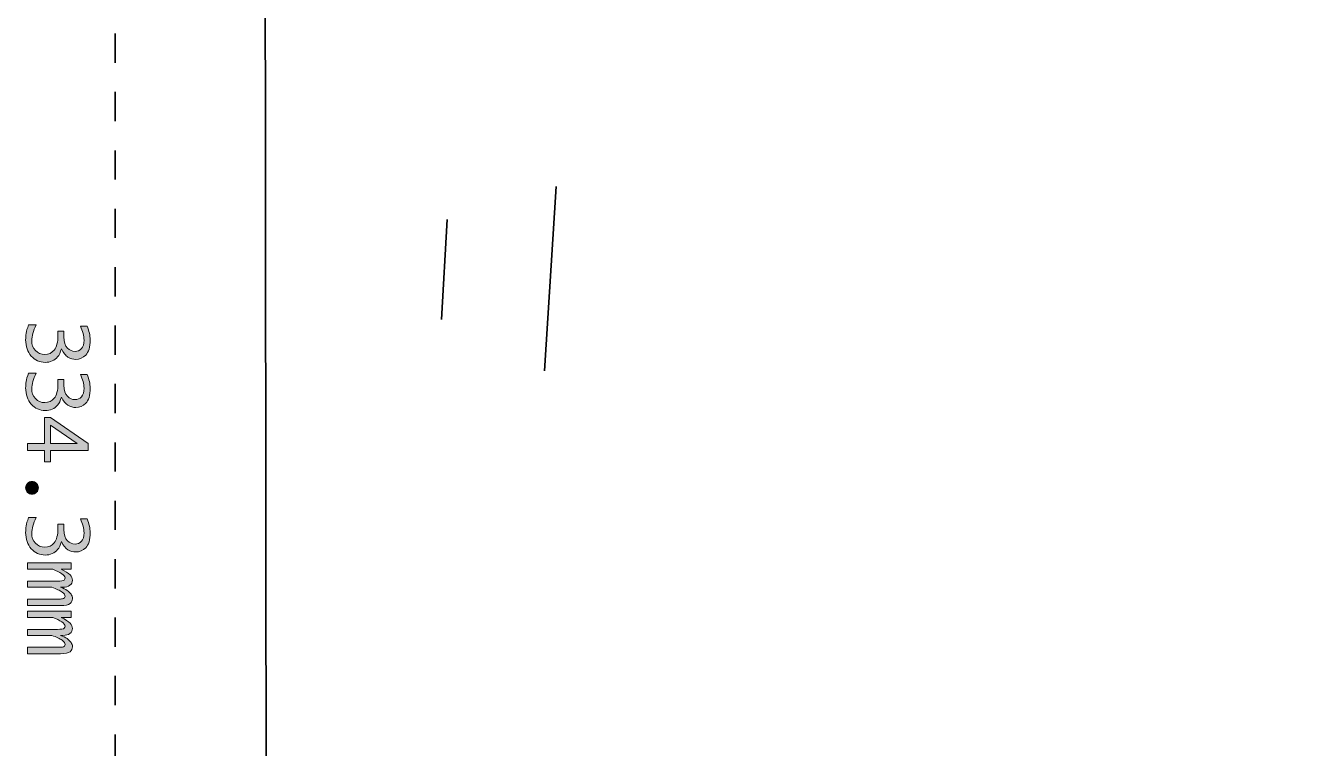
# Model space of a CAD drawing. Header units: inches. Extents: x 44 to 895, y -554 to -47.
# Drawn here: x 511.7 to 697.8, y -317 to -212.2 of the extents above; entities that cross this region are included whole.
import ezdxf

# ---------------------------------------------------------------- set-up
doc = ezdxf.new("R2010")
doc.units = ezdxf.units.IN
doc.header["$MEASUREMENT"] = 0
doc.linetypes.add('AI-Linetype-2', pattern=[8.466667, 4.233333, -4.233333])
doc.layers.add('Layer 1', color=7, linetype='Continuous')

# ---------------------------------------------------------------- blocks, each defined once
blk = doc.blocks.new('block 9')
at = {"layer": 'Layer 1', "true_color": 0x009344}
h = blk.add_hatch(color=114, dxfattribs=at)
h.dxf.hatch_style = 2
edge = h.paths.add_edge_path()
edge.add_spline(control_points=[(512.11, -255.58), (512.11, -255.58), (513.22, -255.58), (513.22, -255.58), (512.78, -256.44), (512.56, -257.2), (512.56, -257.83), (512.56, -258.42), (512.74, -258.9), (513.09, -259.28), (513.45, -259.66), (513.9, -259.85), (514.46, -259.85), (515.02, -259.85), (515.48, -259.64), (515.83, -259.22), (516.18, -258.8), (516.36, -258.09), (516.36, -257.09), (516.36, -257.09), (516.36, -256.5), (516.36, -256.5), (516.36, -256.5), (517.24, -256.5), (517.24, -256.5), (517.24, -256.5), (517.24, -257.32), (517.24, -257.32), (517.24, -258.05), (517.4, -258.59), (517.74, -258.92), (518.07, -259.25), (518.43, -259.41), (518.84, -259.41), (519.21, -259.41), (519.52, -259.28), (519.77, -259.01), (520.02, -258.74), (520.15, -258.33), (520.15, -257.77), (520.15, -257.14), (519.97, -256.47), (519.62, -255.75), (519.62, -255.75), (520.62, -255.75), (520.62, -255.75), (520.89, -256.47), (521.03, -257.13), (521.03, -257.73), (521.03, -258.8), (520.82, -259.54), (520.39, -259.95), (519.97, -260.36), (519.49, -260.56), (518.95, -260.56), (518.55, -260.56), (518.17, -260.45), (517.82, -260.24), (517.47, -260.02), (517.15, -259.62), (516.87, -259.04), (516.72, -259.55), (516.54, -259.94), (516.32, -260.2), (516.1, -260.46), (515.84, -260.66), (515.54, -260.8), (515.24, -260.93), (514.9, -261), (514.53, -261), (513.71, -261), (513.03, -260.69), (512.49, -260.08), (511.95, -259.47), (511.68, -258.68), (511.68, -257.71), (511.68, -257.43), (511.7, -257.12), (511.74, -256.79), (511.78, -256.46), (511.91, -256.05), (512.11, -255.58)], knot_values=[0, 0, 0, 0, 1, 1, 1, 2, 2, 2, 3, 3, 3, 4, 4, 4, 5, 5, 5, 6, 6, 6, 7, 7, 7, 8, 8, 8, 9, 9, 9, 10, 10, 10, 11, 11, 11, 12, 12, 12, 13, 13, 13, 14, 14, 14, 15, 15, 15, 16, 16, 16, 17, 17, 17, 18, 18, 18, 19, 19, 19, 20, 20, 20, 21, 21, 21, 22, 22, 22, 23, 23, 23, 24, 24, 24, 25, 25, 25, 26, 26, 26, 27, 27, 27, 27], degree=3, periodic=1)
h = blk.add_hatch(color=114, dxfattribs=at)
h.dxf.hatch_style = 2
edge = h.paths.add_edge_path()
edge.add_spline(control_points=[(512.11, -262.56), (512.11, -262.56), (513.22, -262.56), (513.22, -262.56), (512.78, -263.43), (512.56, -264.18), (512.56, -264.82), (512.56, -265.4), (512.74, -265.88), (513.09, -266.26), (513.45, -266.64), (513.9, -266.83), (514.46, -266.83), (515.02, -266.83), (515.48, -266.62), (515.83, -266.21), (516.18, -265.79), (516.36, -265.08), (516.36, -264.07), (516.36, -264.07), (516.36, -263.49), (516.36, -263.49), (516.36, -263.49), (517.24, -263.49), (517.24, -263.49), (517.24, -263.49), (517.24, -264.3), (517.24, -264.3), (517.24, -265.04), (517.4, -265.57), (517.74, -265.9), (518.07, -266.23), (518.43, -266.4), (518.84, -266.4), (519.21, -266.4), (519.52, -266.26), (519.77, -265.99), (520.02, -265.72), (520.15, -265.31), (520.15, -264.75), (520.15, -264.13), (519.97, -263.46), (519.62, -262.74), (519.62, -262.74), (520.62, -262.74), (520.62, -262.74), (520.89, -263.46), (521.03, -264.12), (521.03, -264.71), (521.03, -265.79), (520.82, -266.53), (520.39, -266.93), (519.97, -267.34), (519.49, -267.54), (518.95, -267.54), (518.55, -267.54), (518.17, -267.44), (517.82, -267.22), (517.47, -267), (517.15, -266.61), (516.87, -266.03), (516.72, -266.54), (516.54, -266.92), (516.32, -267.19), (516.1, -267.45), (515.84, -267.64), (515.54, -267.78), (515.24, -267.91), (514.9, -267.98), (514.53, -267.98), (513.71, -267.98), (513.03, -267.68), (512.49, -267.06), (511.95, -266.45), (511.68, -265.66), (511.68, -264.69), (511.68, -264.41), (511.7, -264.1), (511.74, -263.77), (511.78, -263.44), (511.91, -263.04), (512.11, -262.56)], knot_values=[0, 0, 0, 0, 1, 1, 1, 2, 2, 2, 3, 3, 3, 4, 4, 4, 5, 5, 5, 6, 6, 6, 7, 7, 7, 8, 8, 8, 9, 9, 9, 10, 10, 10, 11, 11, 11, 12, 12, 12, 13, 13, 13, 14, 14, 14, 15, 15, 15, 16, 16, 16, 17, 17, 17, 18, 18, 18, 19, 19, 19, 20, 20, 20, 21, 21, 21, 22, 22, 22, 23, 23, 23, 24, 24, 24, 25, 25, 25, 26, 26, 26, 27, 27, 27, 27], degree=3, periodic=1)
h = blk.add_hatch(color=114, dxfattribs=at)
h.dxf.hatch_style = 2
h.paths.add_polyline_path([(511.95, -272.74), (514.41, -272.74), (514.41, -268.99), (515.29, -268.99), (520.77, -272.74), (520.77, -273.8), (515.29, -273.8), (515.29, -275.43), (514.41, -275.43), (514.41, -273.8), (511.95, -273.8)])
h.paths.add_polyline_path([(515.29, -272.74), (519.17, -272.74), (515.29, -270.12)])
h = blk.add_hatch(color=114, dxfattribs=at)
h.dxf.hatch_style = 2
edge = h.paths.add_edge_path()
edge.add_spline(control_points=[(511.68, -279.19), (511.68, -278.94), (511.77, -278.72), (511.95, -278.54), (512.13, -278.36), (512.35, -278.27), (512.61, -278.27), (512.86, -278.27), (513.08, -278.36), (513.26, -278.54), (513.44, -278.73), (513.53, -278.94), (513.53, -279.19), (513.53, -279.44), (513.44, -279.66), (513.26, -279.84), (513.08, -280.03), (512.86, -280.12), (512.61, -280.12), (512.35, -280.12), (512.13, -280.03), (511.95, -279.85), (511.77, -279.66), (511.68, -279.45), (511.68, -279.19)], knot_values=[0, 0, 0, 0, 1, 1, 1, 2, 2, 2, 3, 3, 3, 4, 4, 4, 5, 5, 5, 6, 6, 6, 7, 7, 7, 8, 8, 8, 8], degree=3, periodic=1)
h = blk.add_hatch(color=114, dxfattribs=at)
h.dxf.hatch_style = 2
edge = h.paths.add_edge_path()
edge.add_spline(control_points=[(512.11, -283.51), (512.11, -283.51), (513.22, -283.51), (513.22, -283.51), (512.78, -284.38), (512.56, -285.13), (512.56, -285.77), (512.56, -286.35), (512.74, -286.83), (513.09, -287.21), (513.45, -287.59), (513.9, -287.78), (514.46, -287.78), (515.02, -287.78), (515.48, -287.58), (515.83, -287.16), (516.18, -286.74), (516.36, -286.03), (516.36, -285.02), (516.36, -285.02), (516.36, -284.44), (516.36, -284.44), (516.36, -284.44), (517.24, -284.44), (517.24, -284.44), (517.24, -284.44), (517.24, -285.25), (517.24, -285.25), (517.24, -285.99), (517.4, -286.52), (517.74, -286.85), (518.07, -287.18), (518.43, -287.35), (518.84, -287.35), (519.21, -287.35), (519.52, -287.21), (519.77, -286.94), (520.02, -286.67), (520.15, -286.26), (520.15, -285.7), (520.15, -285.08), (519.97, -284.41), (519.62, -283.69), (519.62, -283.69), (520.62, -283.69), (520.62, -283.69), (520.89, -284.41), (521.03, -285.07), (521.03, -285.67), (521.03, -286.74), (520.82, -287.48), (520.39, -287.88), (519.97, -288.29), (519.49, -288.49), (518.95, -288.49), (518.55, -288.49), (518.17, -288.39), (517.82, -288.17), (517.47, -287.96), (517.15, -287.56), (516.87, -286.98), (516.72, -287.49), (516.54, -287.88), (516.32, -288.14), (516.1, -288.4), (515.84, -288.6), (515.54, -288.73), (515.24, -288.87), (514.9, -288.93), (514.53, -288.93), (513.71, -288.93), (513.03, -288.63), (512.49, -288.01), (511.95, -287.4), (511.68, -286.61), (511.68, -285.64), (511.68, -285.36), (511.7, -285.06), (511.74, -284.72), (511.78, -284.39), (511.91, -283.99), (512.11, -283.51)], knot_values=[0, 0, 0, 0, 1, 1, 1, 2, 2, 2, 3, 3, 3, 4, 4, 4, 5, 5, 5, 6, 6, 6, 7, 7, 7, 8, 8, 8, 9, 9, 9, 10, 10, 10, 11, 11, 11, 12, 12, 12, 13, 13, 13, 14, 14, 14, 15, 15, 15, 16, 16, 16, 17, 17, 17, 18, 18, 18, 19, 19, 19, 20, 20, 20, 21, 21, 21, 22, 22, 22, 23, 23, 23, 24, 24, 24, 25, 25, 25, 26, 26, 26, 27, 27, 27, 27], degree=3, periodic=1)
h = blk.add_hatch(color=114, dxfattribs=at)
h.dxf.hatch_style = 2
edge = h.paths.add_edge_path()
edge.add_spline(control_points=[(511.95, -290.07), (511.95, -290.07), (518.29, -290.07), (518.29, -290.07), (518.29, -290.07), (518.29, -291), (518.29, -291), (518.29, -291), (516.84, -291), (516.84, -291), (517.46, -291.29), (517.88, -291.56), (518.12, -291.82), (518.35, -292.07), (518.47, -292.32), (518.47, -292.58), (518.47, -292.89), (518.35, -293.13), (518.11, -293.32), (517.87, -293.51), (517.53, -293.6), (517.08, -293.6), (517.08, -293.6), (516.74, -293.6), (516.74, -293.6), (517.13, -293.73), (517.44, -293.88), (517.68, -294.05), (517.92, -294.23), (518.12, -294.41), (518.26, -294.6), (518.4, -294.79), (518.47, -295.01), (518.47, -295.26), (518.47, -295.53), (518.36, -295.76), (518.12, -295.96), (517.89, -296.15), (517.43, -296.25), (516.74, -296.25), (516.74, -296.25), (511.95, -296.25), (511.95, -296.25), (511.95, -296.25), (511.95, -295.32), (511.95, -295.32), (511.95, -295.32), (516.28, -295.32), (516.28, -295.32), (516.64, -295.32), (516.88, -295.31), (517.01, -295.29), (517.14, -295.26), (517.24, -295.22), (517.31, -295.15), (517.38, -295.08), (517.41, -295.01), (517.41, -294.93), (517.41, -294.73), (517.26, -294.52), (516.96, -294.29), (516.66, -294.07), (516.16, -293.84), (515.46, -293.6), (515.46, -293.6), (511.95, -293.6), (511.95, -293.6), (511.95, -293.6), (511.95, -292.72), (511.95, -292.72), (511.95, -292.72), (516.28, -292.72), (516.28, -292.72), (516.84, -292.72), (517.17, -292.67), (517.27, -292.56), (517.36, -292.45), (517.41, -292.35), (517.41, -292.26), (517.41, -292.07), (517.25, -291.86), (516.91, -291.64), (516.57, -291.41), (516.14, -291.2), (515.61, -291), (515.61, -291), (511.95, -291), (511.95, -291), (511.95, -291), (511.95, -290.07), (511.95, -290.07)], knot_values=[0, 0, 0, 0, 1, 1, 1, 2, 2, 2, 3, 3, 3, 4, 4, 4, 5, 5, 5, 6, 6, 6, 7, 7, 7, 8, 8, 8, 9, 9, 9, 10, 10, 10, 11, 11, 11, 12, 12, 12, 13, 13, 13, 14, 14, 14, 15, 15, 15, 16, 16, 16, 17, 17, 17, 18, 18, 18, 19, 19, 19, 20, 20, 20, 21, 21, 21, 22, 22, 22, 23, 23, 23, 24, 24, 24, 25, 25, 25, 26, 26, 26, 27, 27, 27, 28, 28, 28, 29, 29, 29, 30, 30, 30, 30], degree=3, periodic=1)
h = blk.add_hatch(color=114, dxfattribs=at)
h.dxf.hatch_style = 2
edge = h.paths.add_edge_path()
edge.add_spline(control_points=[(511.95, -297.06), (511.95, -297.06), (518.29, -297.06), (518.29, -297.06), (518.29, -297.06), (518.29, -297.98), (518.29, -297.98), (518.29, -297.98), (516.84, -297.98), (516.84, -297.98), (517.46, -298.28), (517.88, -298.55), (518.12, -298.8), (518.35, -299.05), (518.47, -299.31), (518.47, -299.56), (518.47, -299.87), (518.35, -300.12), (518.11, -300.31), (517.87, -300.49), (517.53, -300.59), (517.08, -300.59), (517.08, -300.59), (516.74, -300.59), (516.74, -300.59), (517.13, -300.71), (517.44, -300.86), (517.68, -301.04), (517.92, -301.22), (518.12, -301.4), (518.26, -301.59), (518.4, -301.78), (518.47, -301.99), (518.47, -302.24), (518.47, -302.51), (518.36, -302.75), (518.12, -302.94), (517.89, -303.13), (517.43, -303.23), (516.74, -303.23), (516.74, -303.23), (511.95, -303.23), (511.95, -303.23), (511.95, -303.23), (511.95, -302.3), (511.95, -302.3), (511.95, -302.3), (516.28, -302.3), (516.28, -302.3), (516.64, -302.3), (516.88, -302.29), (517.01, -302.27), (517.14, -302.25), (517.24, -302.2), (517.31, -302.13), (517.38, -302.06), (517.41, -301.99), (517.41, -301.91), (517.41, -301.71), (517.26, -301.5), (516.96, -301.28), (516.66, -301.05), (516.16, -300.82), (515.46, -300.59), (515.46, -300.59), (511.95, -300.59), (511.95, -300.59), (511.95, -300.59), (511.95, -299.71), (511.95, -299.71), (511.95, -299.71), (516.28, -299.71), (516.28, -299.71), (516.84, -299.71), (517.17, -299.65), (517.27, -299.54), (517.36, -299.43), (517.41, -299.33), (517.41, -299.24), (517.41, -299.05), (517.25, -298.84), (516.91, -298.62), (516.57, -298.4), (516.14, -298.19), (515.61, -297.98), (515.61, -297.98), (511.95, -297.98), (511.95, -297.98), (511.95, -297.98), (511.95, -297.06), (511.95, -297.06)], knot_values=[0, 0, 0, 0, 1, 1, 1, 2, 2, 2, 3, 3, 3, 4, 4, 4, 5, 5, 5, 6, 6, 6, 7, 7, 7, 8, 8, 8, 9, 9, 9, 10, 10, 10, 11, 11, 11, 12, 12, 12, 13, 13, 13, 14, 14, 14, 15, 15, 15, 16, 16, 16, 17, 17, 17, 18, 18, 18, 19, 19, 19, 20, 20, 20, 21, 21, 21, 22, 22, 22, 23, 23, 23, 24, 24, 24, 25, 25, 25, 26, 26, 26, 27, 27, 27, 28, 28, 28, 29, 29, 29, 30, 30, 30, 30], degree=3, periodic=1)
at = {"layer": 'Layer 1', "lineweight": 0}
for points in [[(511.95, -272.74), (514.41, -272.74), (514.41, -268.99), (515.29, -268.99), (520.77, -272.74), (520.77, -273.8), (515.29, -273.8), (515.29, -275.43), (514.41, -275.43), (514.41, -273.8), (511.95, -273.8), (511.95, -272.74)], [(515.29, -272.74), (519.17, -272.74), (515.29, -270.12), (515.29, -272.74)]]:
    blk.add_lwpolyline(points, dxfattribs=at)
for points, knots in [([(512.11, -255.58), (512.11, -255.58), (513.22, -255.58), (513.22, -255.58), (512.78, -256.44), (512.56, -257.2), (512.56, -257.83), (512.56, -258.42), (512.74, -258.9), (513.09, -259.28), (513.45, -259.66), (513.9, -259.85), (514.46, -259.85), (515.02, -259.85), (515.48, -259.64), (515.83, -259.22), (516.18, -258.8), (516.36, -258.09), (516.36, -257.09), (516.36, -257.09), (516.36, -256.5), (516.36, -256.5), (516.36, -256.5), (517.24, -256.5), (517.24, -256.5), (517.24, -256.5), (517.24, -257.32), (517.24, -257.32), (517.24, -258.05), (517.4, -258.59), (517.74, -258.92), (518.07, -259.25), (518.43, -259.41), (518.84, -259.41), (519.21, -259.41), (519.52, -259.28), (519.77, -259.01), (520.02, -258.74), (520.15, -258.33), (520.15, -257.77), (520.15, -257.14), (519.97, -256.47), (519.62, -255.75), (519.62, -255.75), (520.62, -255.75), (520.62, -255.75), (520.89, -256.47), (521.03, -257.13), (521.03, -257.73), (521.03, -258.8), (520.82, -259.54), (520.39, -259.95), (519.97, -260.36), (519.49, -260.56), (518.95, -260.56), (518.55, -260.56), (518.17, -260.45), (517.82, -260.24), (517.47, -260.02), (517.15, -259.62), (516.87, -259.04), (516.72, -259.55), (516.54, -259.94), (516.32, -260.2), (516.1, -260.46), (515.84, -260.66), (515.54, -260.8), (515.24, -260.93), (514.9, -261), (514.53, -261), (513.71, -261), (513.03, -260.69), (512.49, -260.08), (511.95, -259.47), (511.68, -258.68), (511.68, -257.71), (511.68, -257.43), (511.7, -257.12), (511.74, -256.79), (511.78, -256.46), (511.91, -256.05), (512.11, -255.58)], [0, 0, 0, 0, 1, 1, 1, 2, 2, 2, 3, 3, 3, 4, 4, 4, 5, 5, 5, 6, 6, 6, 7, 7, 7, 8, 8, 8, 9, 9, 9, 10, 10, 10, 11, 11, 11, 12, 12, 12, 13, 13, 13, 14, 14, 14, 15, 15, 15, 16, 16, 16, 17, 17, 17, 18, 18, 18, 19, 19, 19, 20, 20, 20, 21, 21, 21, 22, 22, 22, 23, 23, 23, 24, 24, 24, 25, 25, 25, 26, 26, 26, 27, 27, 27, 27]), ([(512.11, -262.56), (512.11, -262.56), (513.22, -262.56), (513.22, -262.56), (512.78, -263.43), (512.56, -264.18), (512.56, -264.82), (512.56, -265.4), (512.74, -265.88), (513.09, -266.26), (513.45, -266.64), (513.9, -266.83), (514.46, -266.83), (515.02, -266.83), (515.48, -266.62), (515.83, -266.21), (516.18, -265.79), (516.36, -265.08), (516.36, -264.07), (516.36, -264.07), (516.36, -263.49), (516.36, -263.49), (516.36, -263.49), (517.24, -263.49), (517.24, -263.49), (517.24, -263.49), (517.24, -264.3), (517.24, -264.3), (517.24, -265.04), (517.4, -265.57), (517.74, -265.9), (518.07, -266.23), (518.43, -266.4), (518.84, -266.4), (519.21, -266.4), (519.52, -266.26), (519.77, -265.99), (520.02, -265.72), (520.15, -265.31), (520.15, -264.75), (520.15, -264.13), (519.97, -263.46), (519.62, -262.74), (519.62, -262.74), (520.62, -262.74), (520.62, -262.74), (520.89, -263.46), (521.03, -264.12), (521.03, -264.71), (521.03, -265.79), (520.82, -266.53), (520.39, -266.93), (519.97, -267.34), (519.49, -267.54), (518.95, -267.54), (518.55, -267.54), (518.17, -267.44), (517.82, -267.22), (517.47, -267), (517.15, -266.61), (516.87, -266.03), (516.72, -266.54), (516.54, -266.92), (516.32, -267.19), (516.1, -267.45), (515.84, -267.64), (515.54, -267.78), (515.24, -267.91), (514.9, -267.98), (514.53, -267.98), (513.71, -267.98), (513.03, -267.68), (512.49, -267.06), (511.95, -266.45), (511.68, -265.66), (511.68, -264.69), (511.68, -264.41), (511.7, -264.1), (511.74, -263.77), (511.78, -263.44), (511.91, -263.04), (512.11, -262.56)], [0, 0, 0, 0, 1, 1, 1, 2, 2, 2, 3, 3, 3, 4, 4, 4, 5, 5, 5, 6, 6, 6, 7, 7, 7, 8, 8, 8, 9, 9, 9, 10, 10, 10, 11, 11, 11, 12, 12, 12, 13, 13, 13, 14, 14, 14, 15, 15, 15, 16, 16, 16, 17, 17, 17, 18, 18, 18, 19, 19, 19, 20, 20, 20, 21, 21, 21, 22, 22, 22, 23, 23, 23, 24, 24, 24, 25, 25, 25, 26, 26, 26, 27, 27, 27, 27]), ([(511.68, -279.19), (511.68, -278.94), (511.77, -278.72), (511.95, -278.54), (512.13, -278.36), (512.35, -278.27), (512.61, -278.27), (512.86, -278.27), (513.08, -278.36), (513.26, -278.54), (513.44, -278.73), (513.53, -278.94), (513.53, -279.19), (513.53, -279.44), (513.44, -279.66), (513.26, -279.84), (513.08, -280.03), (512.86, -280.12), (512.61, -280.12), (512.35, -280.12), (512.13, -280.03), (511.95, -279.85), (511.77, -279.66), (511.68, -279.45), (511.68, -279.19)], [0, 0, 0, 0, 1, 1, 1, 2, 2, 2, 3, 3, 3, 4, 4, 4, 5, 5, 5, 6, 6, 6, 7, 7, 7, 8, 8, 8, 8]), ([(512.11, -283.51), (512.11, -283.51), (513.22, -283.51), (513.22, -283.51), (512.78, -284.38), (512.56, -285.13), (512.56, -285.77), (512.56, -286.35), (512.74, -286.83), (513.09, -287.21), (513.45, -287.59), (513.9, -287.78), (514.46, -287.78), (515.02, -287.78), (515.48, -287.58), (515.83, -287.16), (516.18, -286.74), (516.36, -286.03), (516.36, -285.02), (516.36, -285.02), (516.36, -284.44), (516.36, -284.44), (516.36, -284.44), (517.24, -284.44), (517.24, -284.44), (517.24, -284.44), (517.24, -285.25), (517.24, -285.25), (517.24, -285.99), (517.4, -286.52), (517.74, -286.85), (518.07, -287.18), (518.43, -287.35), (518.84, -287.35), (519.21, -287.35), (519.52, -287.21), (519.77, -286.94), (520.02, -286.67), (520.15, -286.26), (520.15, -285.7), (520.15, -285.08), (519.97, -284.41), (519.62, -283.69), (519.62, -283.69), (520.62, -283.69), (520.62, -283.69), (520.89, -284.41), (521.03, -285.07), (521.03, -285.67), (521.03, -286.74), (520.82, -287.48), (520.39, -287.88), (519.97, -288.29), (519.49, -288.49), (518.95, -288.49), (518.55, -288.49), (518.17, -288.39), (517.82, -288.17), (517.47, -287.96), (517.15, -287.56), (516.87, -286.98), (516.72, -287.49), (516.54, -287.88), (516.32, -288.14), (516.1, -288.4), (515.84, -288.6), (515.54, -288.73), (515.24, -288.87), (514.9, -288.93), (514.53, -288.93), (513.71, -288.93), (513.03, -288.63), (512.49, -288.01), (511.95, -287.4), (511.68, -286.61), (511.68, -285.64), (511.68, -285.36), (511.7, -285.06), (511.74, -284.72), (511.78, -284.39), (511.91, -283.99), (512.11, -283.51)], [0, 0, 0, 0, 1, 1, 1, 2, 2, 2, 3, 3, 3, 4, 4, 4, 5, 5, 5, 6, 6, 6, 7, 7, 7, 8, 8, 8, 9, 9, 9, 10, 10, 10, 11, 11, 11, 12, 12, 12, 13, 13, 13, 14, 14, 14, 15, 15, 15, 16, 16, 16, 17, 17, 17, 18, 18, 18, 19, 19, 19, 20, 20, 20, 21, 21, 21, 22, 22, 22, 23, 23, 23, 24, 24, 24, 25, 25, 25, 26, 26, 26, 27, 27, 27, 27]), ([(511.95, -290.07), (511.95, -290.07), (518.29, -290.07), (518.29, -290.07), (518.29, -290.07), (518.29, -291), (518.29, -291), (518.29, -291), (516.84, -291), (516.84, -291), (517.46, -291.29), (517.88, -291.56), (518.12, -291.82), (518.35, -292.07), (518.47, -292.32), (518.47, -292.58), (518.47, -292.89), (518.35, -293.13), (518.11, -293.32), (517.87, -293.51), (517.53, -293.6), (517.08, -293.6), (517.08, -293.6), (516.74, -293.6), (516.74, -293.6), (517.13, -293.73), (517.44, -293.88), (517.68, -294.05), (517.92, -294.23), (518.12, -294.41), (518.26, -294.6), (518.4, -294.79), (518.47, -295.01), (518.47, -295.26), (518.47, -295.53), (518.36, -295.76), (518.12, -295.96), (517.89, -296.15), (517.43, -296.25), (516.74, -296.25), (516.74, -296.25), (511.95, -296.25), (511.95, -296.25), (511.95, -296.25), (511.95, -295.32), (511.95, -295.32), (511.95, -295.32), (516.28, -295.32), (516.28, -295.32), (516.64, -295.32), (516.88, -295.31), (517.01, -295.29), (517.14, -295.26), (517.24, -295.22), (517.31, -295.15), (517.38, -295.08), (517.41, -295.01), (517.41, -294.93), (517.41, -294.73), (517.26, -294.52), (516.96, -294.29), (516.66, -294.07), (516.16, -293.84), (515.46, -293.6), (515.46, -293.6), (511.95, -293.6), (511.95, -293.6), (511.95, -293.6), (511.95, -292.72), (511.95, -292.72), (511.95, -292.72), (516.28, -292.72), (516.28, -292.72), (516.84, -292.72), (517.17, -292.67), (517.27, -292.56), (517.36, -292.45), (517.41, -292.35), (517.41, -292.26), (517.41, -292.07), (517.25, -291.86), (516.91, -291.64), (516.57, -291.41), (516.14, -291.2), (515.61, -291), (515.61, -291), (511.95, -291), (511.95, -291), (511.95, -291), (511.95, -290.07), (511.95, -290.07)], [0, 0, 0, 0, 1, 1, 1, 2, 2, 2, 3, 3, 3, 4, 4, 4, 5, 5, 5, 6, 6, 6, 7, 7, 7, 8, 8, 8, 9, 9, 9, 10, 10, 10, 11, 11, 11, 12, 12, 12, 13, 13, 13, 14, 14, 14, 15, 15, 15, 16, 16, 16, 17, 17, 17, 18, 18, 18, 19, 19, 19, 20, 20, 20, 21, 21, 21, 22, 22, 22, 23, 23, 23, 24, 24, 24, 25, 25, 25, 26, 26, 26, 27, 27, 27, 28, 28, 28, 29, 29, 29, 30, 30, 30, 30]), ([(511.95, -297.06), (511.95, -297.06), (518.29, -297.06), (518.29, -297.06), (518.29, -297.06), (518.29, -297.98), (518.29, -297.98), (518.29, -297.98), (516.84, -297.98), (516.84, -297.98), (517.46, -298.28), (517.88, -298.55), (518.12, -298.8), (518.35, -299.05), (518.47, -299.31), (518.47, -299.56), (518.47, -299.87), (518.35, -300.12), (518.11, -300.31), (517.87, -300.49), (517.53, -300.59), (517.08, -300.59), (517.08, -300.59), (516.74, -300.59), (516.74, -300.59), (517.13, -300.71), (517.44, -300.86), (517.68, -301.04), (517.92, -301.22), (518.12, -301.4), (518.26, -301.59), (518.4, -301.78), (518.47, -301.99), (518.47, -302.24), (518.47, -302.51), (518.36, -302.75), (518.12, -302.94), (517.89, -303.13), (517.43, -303.23), (516.74, -303.23), (516.74, -303.23), (511.95, -303.23), (511.95, -303.23), (511.95, -303.23), (511.95, -302.3), (511.95, -302.3), (511.95, -302.3), (516.28, -302.3), (516.28, -302.3), (516.64, -302.3), (516.88, -302.29), (517.01, -302.27), (517.14, -302.25), (517.24, -302.2), (517.31, -302.13), (517.38, -302.06), (517.41, -301.99), (517.41, -301.91), (517.41, -301.71), (517.26, -301.5), (516.96, -301.28), (516.66, -301.05), (516.16, -300.82), (515.46, -300.59), (515.46, -300.59), (511.95, -300.59), (511.95, -300.59), (511.95, -300.59), (511.95, -299.71), (511.95, -299.71), (511.95, -299.71), (516.28, -299.71), (516.28, -299.71), (516.84, -299.71), (517.17, -299.65), (517.27, -299.54), (517.36, -299.43), (517.41, -299.33), (517.41, -299.24), (517.41, -299.05), (517.25, -298.84), (516.91, -298.62), (516.57, -298.4), (516.14, -298.19), (515.61, -297.98), (515.61, -297.98), (511.95, -297.98), (511.95, -297.98), (511.95, -297.98), (511.95, -297.06), (511.95, -297.06)], [0, 0, 0, 0, 1, 1, 1, 2, 2, 2, 3, 3, 3, 4, 4, 4, 5, 5, 5, 6, 6, 6, 7, 7, 7, 8, 8, 8, 9, 9, 9, 10, 10, 10, 11, 11, 11, 12, 12, 12, 13, 13, 13, 14, 14, 14, 15, 15, 15, 16, 16, 16, 17, 17, 17, 18, 18, 18, 19, 19, 19, 20, 20, 20, 21, 21, 21, 22, 22, 22, 23, 23, 23, 24, 24, 24, 25, 25, 25, 26, 26, 26, 27, 27, 27, 28, 28, 28, 29, 29, 29, 30, 30, 30, 30])]:
    blk.add_open_spline(points, degree=3, knots=knots, dxfattribs=at)

msp = doc.modelspace()

# ---------------------------------------------------------------- linework, layer by layer
at = {"layer": 'Layer 1', "color": 114, "linetype": 'AI-Linetype-2', "lineweight": 35, "true_color": 0x009344}
msp.add_lwpolyline([(524.65, -120.2), (524.65, -454.51)], dxfattribs=at)
at = {"layer": 'Layer 1', "color": 179, "lineweight": 35, "true_color": 0x231f20}
for points in [[(588.64, -235.52), (586.96, -262.24)], [(572.85, -240.29), (571.99, -254.79)]]:
    msp.add_lwpolyline(points, dxfattribs=at)
msp.add_open_spline([(697.77, -454.51), (697.77, -454.51), (661.32, -454.51), (661.32, -454.51), (594.52, -454.51), (546.57, -396.96), (546.57, -326.82), (546.57, -326.82), (546.41, -195.2), (546.41, -195.2), (546.41, -191.88), (549.58, -189.49), (552.77, -190.39), (561.71, -192.9), (569.77, -195.05), (579.53, -196.89)], degree=3, knots=[0, 0, 0, 0, 1, 1, 1, 2, 2, 2, 3, 3, 3, 4, 4, 4, 5, 5, 5, 5], dxfattribs=at)

# ---------------------------------------------------------------- block references
at = {"layer": 'Layer 1'}
msp.add_blockref('block 9', (0, 0), dxfattribs=at)

doc.saveas('drawing.dxf')
